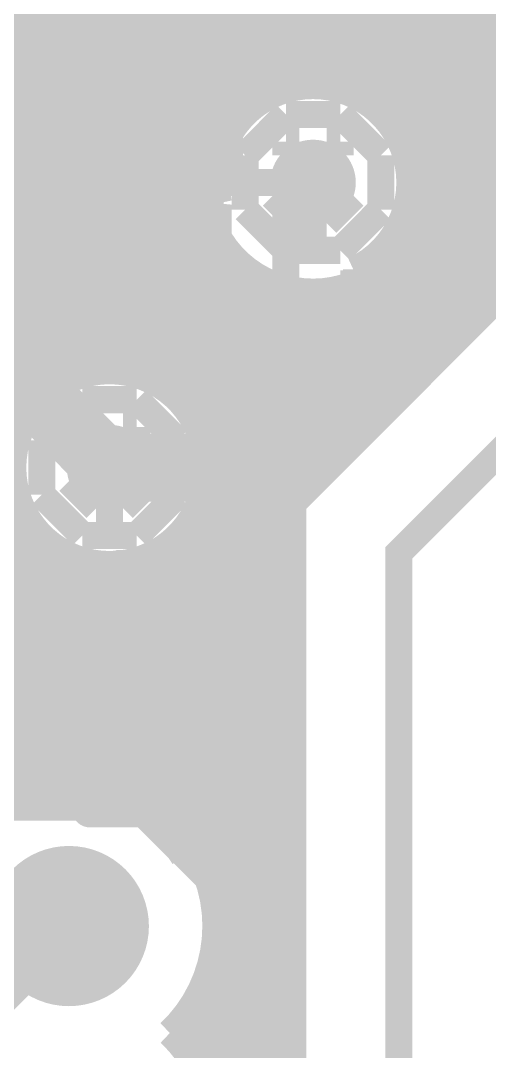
# Model space of a CAD drawing. Extents: x 980 to 1163, y 595 to 881.
# Drawn here: x 1047.82 to 1052.21, y 783.03 to 792.67 of the extents above; entities that cross this region are included whole.
import ezdxf

# ---------------------------------------------------------------- set-up
doc = ezdxf.new("R2010")
doc.units = 0
doc.header["$LTSCALE"] = 10
doc.header["$MEASUREMENT"] = 0
doc.layers.get('0').update_dxf_attribs({"linetype": 'CONTINUOUS'})
for name, color, linetype in [('22-304-2_BOT', 7, 'CONTINUOUS'), ('22-304-2_DRD', 7, 'CONTINUOUS'), ('22-304-2_DRL', 2, 'CONTINUOUS'), ('22-304-2_IN1', 4, 'CONTINUOUS'), ('22-304-2_IN2', 3, 'CONTINUOUS'), ('22-304-2_SMB', 5, 'CONTINUOUS'), ('22-304-2_SMT', 10, 'CONTINUOUS'), ('22-304-2_SSB', 12, 'CONTINUOUS'), ('22-304-2_TOP', 13, 'CONTINUOUS'), ('THRUHOLE_TAP', 7, 'CONTINUOUS')]:
    doc.layers.add(name, color=color, linetype=linetype)

# ---------------------------------------------------------------- blocks, each defined once
blk = doc.blocks.new('ROUND_21')
at = {"const_width": 0.7493}
blk.add_lwpolyline([(-0.37465, 0, 1), (0.37465, 0, 1)], format="xyb", close=True, dxfattribs=at)
blk = doc.blocks.new('ROUND_39')
at = {"const_width": 0.40005}
blk.add_lwpolyline([(-0.200024, 0, 1), (0.200024, 0, 1)], format="xyb", close=True, dxfattribs=at)
blk = doc.blocks.new('ROUND_84')
at = {"const_width": 0.44958}
blk.add_lwpolyline([(-0.22479, 0, 1), (0.22479, 0, 1)], format="xyb", close=True, dxfattribs=at)
blk = doc.blocks.new('ROUND_88')
at = {"const_width": 0.10033}
blk.add_lwpolyline([(-0.050164, 0, 1), (0.050164, 0, 1)], format="xyb", close=True, dxfattribs=at)
blk = doc.blocks.new('ROUND_42')
at = {"const_width": 0.40005}
blk.add_lwpolyline([(-0.200024, 0, 1), (0.200024, 0, 1)], format="xyb", close=True, dxfattribs=at)
blk = doc.blocks.new('ROUND_80')
at = {"const_width": 0.10033}
blk.add_lwpolyline([(-0.050164, 0, 1), (0.050164, 0, 1)], format="xyb", close=True, dxfattribs=at)

msp = doc.modelspace()

# ---------------------------------------------------------------- linework, layer by layer
at = {"layer": '22-304-2_BOT'}
for points, const_width in [([(1041.3249, 794.1168), (1041.3249, 793.1465), (1043.1893, 791.2822), (1047.6343, 791.2822), (1050.0473, 793.6952), (1092.4653, 793.6952), (1097.9263, 788.2342), (1097.9263, 766.8601), (1098.0152, 766.8601), (1101.2283, 766.8601), (1106.6893, 766.8601)], 1.27), ([(1050.5197, 792.5522), (1048.4496, 790.4795)], 0.254), ([(1050.5045, 792.5344), (1050.5045, 792.0619)], 0.254), ([(1091.9903, 792.5522), (1050.5197, 792.5522)], 0.254), ([(1050.7331, 792.5522), (1050.7331, 792.0442)], 0.254), ([(1050.9617, 792.5522), (1050.9617, 791.9654)], 0.254), ([(1051.1903, 792.5522), (1051.1903, 791.8029)], 0.254), ([(1051.4189, 792.5522), (1051.4189, 791.4346)], 0.254), ([(1051.6475, 792.5522), (1051.6475, 789.4534)], 0.254), ([(1051.8761, 792.5522), (1051.8761, 789.682)], 0.254), ([(1052.1047, 792.5522), (1052.1047, 789.9106)], 0.254), ([(1092.0665, 792.476), (1050.4435, 792.476)], 0.254), ([(1092.2951, 792.2474), (1050.2149, 792.2474)], 0.254), ([(1050.2759, 792.3058), (1050.2759, 792.0188)], 0.254), ([(1050.0473, 792.0772), (1050.0473, 791.907)], 0.254), ([(1050.2759, 792.0188), (1049.9863, 792.0188)], 0.254), ([(1092.5237, 792.0188), (1050.8347, 792.0188)], 0.254), ([(1049.8187, 791.8486), (1049.8187, 791.686)], 0.254), ([(1049.9076, 791.7902), (1049.7577, 791.7902)], 0.254), ([(1092.7523, 791.7902), (1051.203, 791.7902)], 0.254), ([(1049.7425, 791.5616), (1049.5291, 791.5616)], 0.254), ([(1049.5901, 791.62), (1049.5901, 785.524)], 0.254), ([(1092.9809, 791.5616), (1051.3655, 791.5616)], 0.254), ([(1049.3615, 791.3914), (1049.3615, 789.052)], 0.254), ([(1053.6033, 791.4092), (1050.9363, 788.7422)], 0.254), ([(1049.6637, 791.333), (1049.3005, 791.333)], 0.254), ([(1053.5271, 791.333), (1051.4443, 791.333)], 0.254), ([(1049.6485, 791.1044), (1049.0719, 791.1044)], 0.254), ([(1049.1329, 791.1628), (1049.1329, 789.2552)], 0.254), ([(1050.1743, 755.2142), (1050.1743, 778.9632), (1050.3013, 779.0902), (1050.3013, 790.9012), (1050.5553, 791.1552)], 0.254), ([(1053.2985, 791.1044), (1051.462, 791.1044)], 0.254), ([(1048.9043, 790.9342), (1048.9043, 789.3594)], 0.254), ([(1049.6663, 790.9012), (1049.6663, 785.4478)], 0.254), ([(1049.6663, 790.8758), (1048.8433, 790.8758)], 0.254), ([(1051.4189, 790.8758), (1051.4189, 789.2248)], 0.254), ([(1053.0699, 790.8758), (1051.4189, 790.8758)], 0.254), ([(1048.6757, 790.7056), (1048.6757, 789.3949)], 0.254), ([(1049.6663, 790.6472), (1048.6147, 790.6472)], 0.254), ([(1052.8413, 790.6472), (1051.3071, 790.6472)], 0.254), ([(1051.1903, 790.5075), (1051.1903, 788.9962)], 0.254), ([(1049.6663, 790.4186), (1048.3836, 790.4186)], 0.254), ([(1048.4471, 790.477), (1048.4471, 789.3721)], 0.254), ([(1052.6127, 790.4186), (1051.0861, 790.4186)], 0.254), ([(1050.9363, 790.3322), (1050.9363, 788.7422)], 0.254), ([(1050.9617, 790.3424), (1050.9617, 788.7676)], 0.254), ([(1048.2185, 790.2992), (1048.2185, 789.2857)], 0.254), ([(1047.7613, 790.1468), (1047.7613, 788.671)], 0.254), ([(1049.6663, 790.19), (1047.9695, 790.19)], 0.254), ([(1047.9899, 790.195), (1047.9899, 789.1105)], 0.254), ([(1052.3841, 790.19), (1050.9363, 790.19)], 0.254), ([(1049.6663, 789.9614), (1040.7763, 789.9614)], 0.254), ([(1052.1555, 789.9614), (1050.9363, 789.9614)], 0.254), ([(1049.6663, 789.7328), (1040.7763, 789.7328)], 0.254), ([(1051.9269, 789.7328), (1050.9363, 789.7328)], 0.254), ([(1049.6663, 789.5042), (1040.7763, 789.5042)], 0.254), ([(1051.6983, 789.5042), (1050.9363, 789.5042)], 0.254), ([(1048.1981, 789.2756), (1040.7763, 789.2756)], 0.254), ([(1049.6663, 789.2756), (1049.1024, 789.2756)], 0.254), ([(1051.4697, 789.2756), (1050.9363, 789.2756)], 0.254), ([(1047.934, 789.047), (1040.7763, 789.047)], 0.254), ([(1049.6663, 789.047), (1049.364, 789.047)], 0.254), ([(1051.2411, 789.047), (1050.9363, 789.047)], 0.254), ([(1047.8044, 788.8184), (1040.7763, 788.8184)], 0.254), ([(1049.6663, 788.8184), (1049.4961, 788.8184)], 0.254), ([(1051.0125, 788.8184), (1050.9363, 788.8184)], 0.254), ([(1047.7486, 788.5898), (1040.7763, 788.5898)], 0.254), ([(1049.6663, 788.5898), (1049.552, 788.5898)], 0.254), ([(1047.7511, 788.3612), (1040.7763, 788.3612)], 0.254), ([(1047.7613, 788.3053), (1047.7613, 785.9482)], 0.254), ([(1049.6663, 788.3612), (1049.5494, 788.3612)], 0.254), ([(1047.8146, 788.1326), (1040.7763, 788.1326)], 0.254), ([(1049.6663, 788.1326), (1049.4859, 788.1326)], 0.254), ([(1047.9543, 787.904), (1040.7763, 787.904)], 0.254), ([(1049.6663, 787.904), (1049.3437, 787.904)], 0.254), ([(1049.3615, 787.9243), (1049.3615, 785.7526)], 0.254), ([(1047.9899, 787.8659), (1047.9899, 785.9482)], 0.254), ([(1049.1329, 787.7185), (1049.1329, 785.905)], 0.254), ([(1048.2464, 787.6754), (1046.5268, 787.6754)], 0.254), ([(1048.2185, 787.6906), (1048.2185, 785.9482)], 0.254), ([(1048.4471, 787.6042), (1048.4471, 785.9482)], 0.254), ([(1048.9043, 787.6169), (1048.9043, 785.9482)], 0.254), ([(1049.6663, 787.6754), (1049.0541, 787.6754)], 0.254), ([(1048.6757, 787.5814), (1048.6757, 785.9482)], 0.254), ([(1049.6663, 787.4468), (1046.5268, 787.4468)], 0.254), ([(1049.6663, 787.2182), (1046.5268, 787.2182)], 0.254), ([(1049.6663, 786.9896), (1046.5268, 786.9896)], 0.254), ([(1049.6663, 786.761), (1046.5268, 786.761)], 0.254), ([(1049.6663, 786.5324), (1046.5268, 786.5324)], 0.254), ([(1049.6663, 786.3038), (1046.5268, 786.3038)], 0.254), ([(1049.6663, 786.0752), (1046.5268, 786.0752)], 0.254), ([(1048.9043, 785.9482), (1047.3803, 785.9482)], 0.254), ([(1049.6663, 785.8466), (1049.2472, 785.8466)], 0.254), ([(1049.3564, 785.7577), (1049.6663, 785.4478)], 0.254), ([(1049.6663, 785.618), (1049.4961, 785.618)], 0.254), ([(1036.7148, 781.1247), (1037.7308, 781.1247), (1039.5063, 782.9002), (1044.9673, 782.9002), (1047.3803, 785.3132), (1048.9043, 785.3132), (1049.6663, 784.5512), (1049.6663, 777.4392), (1041.0303, 768.8032), (1041.0303, 761.6912), (1040.2683, 760.9292), (1038.1093, 760.9292)], 0.254), ([(1036.7148, 780.477), (1037.9696, 780.477), (1039.2548, 781.7572), (1045.8309, 781.7572), (1048.2693, 784.2006)], 0.381)]:
    msp.add_lwpolyline(points, dxfattribs=dict(at, const_width=const_width))
at = {"layer": '22-304-2_BOT', "const_width": 0.254}
for points in [[(1046.8748, 792.4252, 0.324694), (1048.1016, 794.1168)], [(1050.5553, 792.0619, 0.414214), (1049.6485, 791.1552)], [(1051.462, 791.1552, 0.414214), (1050.5553, 792.0619)], [(1049.6485, 791.1552, 0.054341), (1049.6698, 790.9598)], [(1050.9363, 790.3322, 0.29222), (1051.462, 791.1552)], [(1049.6688, 790.9596, 0.023031), (1049.6661, 790.9012)], [(1049.6688, 790.9596, 0.023031), (1049.6661, 790.9012)], [(1047.6343, 790.1392, 0.198912), (1048.4425, 790.4739)], [(1047.6343, 790.1392, 0.198912), (1048.4425, 790.4739)], [(1048.6503, 789.3949, 0.414214), (1047.7435, 788.4882)], [(1049.557, 788.4882, 0.414214), (1048.6503, 789.3949)], [(1047.7435, 788.4882, 0.414214), (1048.6503, 787.5814)], [(1048.6503, 787.5814, 0.414214), (1049.557, 788.4882)], [(1049.3538, 785.7627, 0.198912), (1048.9043, 785.949)], [(1049.3538, 785.7627, 0.198912), (1048.9043, 785.949)]]:
    msp.add_lwpolyline(points, format="xyb", dxfattribs=at)
at = {"layer": '22-304-2_DRD', "const_width": 0.254}
for points in [[(1051.3579, 645.6919), (1051.3579, 787.6906), (1054.3602, 790.6903), (1093.1587, 790.6903), (1096.1584, 787.6906), (1096.1584, 730.6905), (1099.1582, 727.6907), (1143.1586, 727.6907), (1146.1583, 730.6905), (1146.1583, 819.6921), (1143.1586, 822.6918), (1121.66, 822.6918), (1113.659, 830.6903), (1113.659, 856.6897), (1105.658, 864.6907), (1041.8583, 864.6907), (1033.8598, 856.6897), (1033.8598, 830.6903), (1025.8588, 822.6918), (1004.3603, 822.6918), (1001.3605, 819.6921), (1001.3605, 758.6914), (1024.3602, 735.6917), (1024.3602, 645.6919)], [(1050.3013, 791.7902), (1049.9203, 791.4092)], [(1050.8093, 791.7902), (1050.3013, 791.7902)], [(1051.1903, 791.4092), (1050.8093, 791.7902)], [(1050.3013, 791.5362), (1050.3013, 791.4092)], [(1050.4283, 791.5362), (1050.3013, 791.5362)], [(1050.4283, 791.4092), (1050.4283, 791.5362)], [(1050.6823, 791.5362), (1050.6823, 791.4092)], [(1050.8093, 791.5362), (1050.6823, 791.5362)], [(1050.8093, 791.4092), (1050.8093, 791.5362)], [(1049.9203, 791.4092), (1049.9203, 790.9012)], [(1050.3013, 791.4092), (1050.4283, 791.4092)], [(1050.6823, 791.4092), (1050.8093, 791.4092)], [(1051.1903, 790.9012), (1051.1903, 791.4092)], [(1050.4283, 790.7742), (1050.1743, 791.0282)], [(1050.9363, 791.0282), (1050.6823, 790.7742)], [(1049.9203, 790.9012), (1050.3013, 790.5202)], [(1050.8093, 790.5202), (1051.1903, 790.9012)], [(1050.6823, 790.7742), (1050.4283, 790.7742)], [(1050.3013, 790.5202), (1050.8093, 790.5202)], [(1048.3963, 789.1232), (1048.0153, 788.7422)], [(1048.9043, 789.1232), (1048.3963, 789.1232)], [(1049.2853, 788.7422), (1048.9043, 789.1232)], [(1048.3963, 788.8692), (1048.3963, 788.7422)], [(1048.5233, 788.8692), (1048.3963, 788.8692)], [(1048.5233, 788.7422), (1048.5233, 788.8692)], [(1048.7773, 788.8692), (1048.7773, 788.7422)], [(1048.9043, 788.8692), (1048.7773, 788.8692)], [(1048.9043, 788.7422), (1048.9043, 788.8692)], [(1048.0153, 788.7422), (1048.0153, 788.2342)], [(1048.3963, 788.7422), (1048.5233, 788.7422)], [(1048.7773, 788.7422), (1048.9043, 788.7422)], [(1049.2853, 788.2342), (1049.2853, 788.7422)], [(1048.5233, 788.1072), (1048.2693, 788.3612)], [(1049.0313, 788.3612), (1048.7773, 788.1072)], [(1048.0153, 788.2342), (1048.3963, 787.8532)], [(1048.9043, 787.8532), (1049.2853, 788.2342)], [(1048.7773, 788.1072), (1048.5233, 788.1072)], [(1048.3963, 787.8532), (1048.9043, 787.8532)], [(1048.2693, 784.8356), (1048.2693, 783.5656)], [(1048.9043, 784.2006), (1047.6343, 784.2006)]]:
    msp.add_lwpolyline(points, dxfattribs=at)
at = {"layer": '22-304-2_DRL', "const_width": 0.254}
msp.add_lwpolyline([(1051.3579, 645.6919), (1051.3579, 787.6906), (1054.3602, 790.6903), (1093.1587, 790.6903), (1096.1584, 787.6906), (1096.1584, 730.6905), (1099.1582, 727.6907), (1143.1586, 727.6907), (1146.1583, 730.6905), (1146.1583, 819.6921), (1143.1586, 822.6918), (1121.66, 822.6918), (1113.659, 830.6903), (1113.659, 856.6897), (1105.658, 864.6907), (1041.8583, 864.6907), (1033.8598, 856.6897), (1033.8598, 830.6903), (1025.8588, 822.6918), (1004.3603, 822.6918), (1001.3605, 819.6921), (1001.3605, 758.6914), (1024.3602, 735.6917), (1024.3602, 645.6919)], dxfattribs=at)
at = {"layer": '22-304-2_IN1'}
for points, const_width in [([(1049.2599, 809.0393), (1049.2599, 792.6766)], 0.254), ([(1049.0313, 808.8564), (1049.0313, 792.448)], 0.254), ([(1048.8027, 808.7421), (1048.8027, 792.2194)], 0.254), ([(1048.1169, 808.6812), (1048.1169, 791.5336)], 0.254), ([(1048.3455, 808.6608), (1048.3455, 791.7622)], 0.254), ([(1048.5741, 808.6786), (1048.5741, 791.9908)], 0.254), ([(1138.4393, 782.7732), (1138.4393, 786.2022), (1137.8043, 786.8372), (1131.9623, 786.8372), (1124.3423, 794.4572), (1101.3553, 794.4572), (1101.2283, 794.5842), (1096.1483, 794.5842), (1095.6403, 794.0762), (1051.8253, 794.0762), (1046.1103, 788.3612), (1046.1103, 772.4862), (1046.8723, 771.7242)], 0.635), ([(1050.6823, 794.099), (1045.5337, 788.953)], 0.254), ([(1047.8883, 793.2684), (1047.8883, 791.305)], 0.254), ([(1032.3943, 772.3592), (1042.6813, 772.3592), (1044.4593, 770.5812), (1048.6503, 770.5812), (1050.1743, 772.1052), (1050.1743, 788.4882), (1054.4923, 792.8062), (1093.4813, 792.8062), (1097.2913, 788.9962), (1097.2913, 777.0582), (1099.1963, 775.1532), (1102.2443, 775.1532), (1102.2443, 775.0262)], 0.635), ([(1049.1837, 792.603), (1047.2583, 792.603)], 0.254), ([(1048.9551, 792.3744), (1046.6818, 792.3744)], 0.254), ([(1048.7265, 792.1458), (1030.0524, 792.1458)], 0.254), ([(1048.4979, 791.9172), (1029.1558, 791.9172)], 0.254), ([(1048.2693, 791.6886), (1029.1558, 791.6886)], 0.254), ([(1048.0407, 791.46), (1029.1558, 791.46)], 0.254), ([(1047.8121, 791.2314), (1029.1558, 791.2314)], 0.254), ([(1032.3943, 772.3592), (1042.6813, 772.3592), (1044.4593, 770.5812), (1048.6503, 770.5812), (1050.1743, 772.1052), (1050.1743, 788.4882), (1048.6503, 788.4882)], 0.635)]:
    msp.add_lwpolyline(points, dxfattribs=dict(at, const_width=const_width))
at = {"layer": '22-304-2_IN1', "const_width": 0.254}
msp.add_lwpolyline([(1046.3236, 792.3388, 0.414214), (1048.1016, 794.1168)], format="xyb", dxfattribs=at)
at = {"layer": '22-304-2_IN2', "const_width": 0.254}
for points in [[(1049.3615, 808.9479), (1049.3615, 789.2273)], [(1051.1903, 808.8234), (1051.1903, 791.9603)], [(1051.4189, 808.8945), (1051.4189, 791.7089)], [(1049.1329, 808.7802), (1049.1329, 789.3924)], [(1049.5901, 808.765), (1049.5901, 791.5031)], [(1051.6475, 808.7294), (1051.6475, 789.4534)], [(1048.9043, 808.6558), (1048.9043, 789.4813)], [(1049.8187, 808.6456), (1049.8187, 791.8689)], [(1050.9617, 808.6812), (1050.9617, 792.0975)], [(1051.8761, 808.6227), (1051.8761, 789.682)], [(1048.4471, 808.544), (1048.4471, 789.494)], [(1048.6757, 808.5796), (1048.6757, 789.5143)], [(1050.0473, 808.5745), (1050.0473, 792.0467)], [(1050.2759, 808.544), (1050.2759, 792.1432)], [(1050.5045, 808.5491), (1050.5045, 792.1788)], [(1050.7331, 808.5948), (1050.7331, 792.1661)], [(1052.1047, 808.5618), (1052.1047, 789.9106)], [(1048.2185, 794.0177), (1048.2185, 789.4178)], [(1047.9899, 793.2075), (1047.9899, 789.273)], [(1047.7613, 792.8773), (1047.7613, 789.0012)], [(1092.3052, 792.7046), (1047.5911, 792.7046)], [(1092.5338, 792.476), (1047.2761, 792.476)], [(1092.7624, 792.2474), (1046.6487, 792.2474)], [(1050.0015, 792.0188), (1030.0651, 792.0188)], [(1092.991, 792.0188), (1051.109, 792.0188)], [(1049.7475, 791.7902), (1023.0013, 791.7902)], [(1093.2196, 791.7902), (1051.3604, 791.7902)], [(1049.6129, 791.5616), (1022.7727, 791.5616)], [(1093.4482, 791.5616), (1051.4976, 791.5616)], [(1053.6033, 791.4092), (1050.1743, 787.9802)], [(1049.5443, 791.333), (1022.5441, 791.333)], [(1053.5271, 791.333), (1051.5662, 791.333)], [(1049.5291, 791.1044), (1022.3155, 791.1044)], [(1053.2985, 791.1044), (1051.5789, 791.1044)], [(1049.5672, 790.8758), (1022.0869, 790.8758)], [(1049.5901, 790.8072), (1049.5901, 788.8996)], [(1053.0699, 790.8758), (1051.5433, 790.8758)], [(1049.6637, 790.6472), (1021.8583, 790.6472)], [(1051.4189, 790.6014), (1051.4189, 789.2248)], [(1052.8413, 790.6472), (1051.4468, 790.6472)], [(1049.8415, 790.4186), (1021.5485, 790.4186)], [(1049.8187, 790.4414), (1049.8187, 756.1768)], [(1052.6127, 790.4186), (1051.269, 790.4186)], [(1051.1903, 790.3474), (1051.1903, 788.9962)], [(1050.0473, 790.2636), (1050.0473, 756.2327)], [(1050.9617, 790.2128), (1050.9617, 788.7676)], [(1050.2073, 790.19), (1012.7016, 790.19)], [(1050.2759, 790.1671), (1050.2759, 788.0818)], [(1050.5045, 790.129), (1050.5045, 788.3104)], [(1050.7331, 790.1442), (1050.7331, 788.539)], [(1052.3841, 790.19), (1050.9032, 790.19)], [(1052.1555, 789.9614), (1012.7016, 789.9614)], [(1051.9269, 789.7328), (1012.7016, 789.7328)], [(1048.5055, 789.5042), (1012.7016, 789.5042)], [(1051.6983, 789.5042), (1048.795, 789.5042)], [(1047.9924, 789.2756), (1012.7016, 789.2756)], [(1051.4697, 789.2756), (1049.3081, 789.2756)], [(1047.7892, 789.047), (1013.3341, 789.047)], [(1051.2411, 789.047), (1049.5113, 789.047)], [(1051.0125, 788.8184), (1049.6205, 788.8184)], [(1050.7839, 788.5898), (1049.6713, 788.5898)], [(1050.5553, 788.3612), (1049.6688, 788.3612)], [(1050.3267, 788.1326), (1049.6129, 788.1326)], [(1049.5901, 788.0767), (1049.5901, 784.5867)], [(1047.807, 787.904), (1013.6795, 787.904)], [(1047.7613, 787.9751), (1047.7613, 785.4783)], [(1050.1743, 787.904), (1049.4935, 787.904)], [(1050.1743, 787.9802), (1050.1743, 756.2403)], [(1047.9899, 787.7033), (1047.9899, 785.5468)], [(1049.3615, 787.749), (1049.3615, 785.0363)], [(1048.0229, 787.6754), (1024.9952, 787.6754)], [(1050.1743, 787.6754), (1049.2751, 787.6754)], [(1048.2185, 787.556), (1048.2185, 785.5748)], [(1049.1329, 787.5814), (1049.1329, 785.2725)], [(1050.1743, 787.4468), (1025.361, 787.4468)], [(1048.4471, 787.4823), (1048.4471, 785.5646)], [(1048.6757, 787.462), (1048.6757, 785.5138)], [(1048.9043, 787.4925), (1048.9043, 785.4198)], [(1050.1743, 787.2182), (1025.5388, 787.2182)], [(1050.1743, 786.9896), (1025.6353, 786.9896)], [(1050.1743, 786.761), (1033.3137, 786.761)], [(1050.1743, 786.5324), (1033.6414, 786.5324)], [(1050.1743, 786.3038), (1033.8065, 786.3038)], [(1050.1743, 786.0752), (1033.8954, 786.0752)], [(1050.1743, 785.8466), (1033.9284, 785.8466)], [(1050.1743, 785.618), (1033.9081, 785.618)], [(1050.1743, 785.3894), (1048.9627, 785.3894)], [(1050.1743, 785.1608), (1049.2548, 785.1608)], [(1050.1743, 784.9322), (1049.4351, 784.9322)], [(1050.1743, 784.7036), (1049.5494, 784.7036)], [(1050.1743, 784.475), (1049.618, 784.475)], [(1050.1743, 784.2464), (1049.6434, 784.2464)], [(1050.1743, 784.0178), (1049.6332, 784.0178)], [(1050.1743, 783.7892), (1049.5824, 783.7892)], [(1049.5901, 783.8146), (1049.5901, 782.5852)], [(1050.1743, 783.5606), (1049.4859, 783.5606)], [(1049.3615, 783.3624), (1049.3615, 783.0373)], [(1050.1743, 783.332), (1049.3361, 783.332)], [(1050.1743, 783.1034), (1049.3081, 783.1034)]]:
    msp.add_lwpolyline(points, dxfattribs=at)
for points in [[(1046.3236, 792.2194, 0.414214), (1048.221, 794.1168)], [(1050.5553, 792.1813, 0.414214), (1049.5291, 791.1552)], [(1051.5814, 791.1552, 0.414214), (1050.5553, 792.1813)], [(1049.5291, 791.1552, 0.414214), (1050.5553, 790.129)], [(1050.5553, 790.129, 0.414214), (1051.5814, 791.1552)], [(1048.6503, 789.5143, 0.414214), (1047.6241, 788.4882)], [(1049.6764, 788.4882, 0.414214), (1048.6503, 789.5143)], [(1047.6241, 788.4882, 0.414214), (1048.6503, 787.462)], [(1048.6503, 787.462, 0.414214), (1049.6764, 788.4882)], [(1048.2693, 785.5773, 0.414214), (1046.8926, 784.2006)], [(1049.6459, 784.2006, 0.414214), (1048.2693, 785.5773)], [(1049.2141, 783.1999, 0.206385), (1049.6456, 784.2006)], [(1049.6459, 782.2017, 0.206055), (1049.2156, 783.2015)]]:
    msp.add_lwpolyline(points, format="xyb", dxfattribs=at)
at = {"layer": '22-304-2_SSB', "const_width": 0.1524}
for points in [[(1037.8248, 796.2148), (1039.425, 796.2148), (1039.425, 797.0149), (1037.8248, 797.0149), (1037.8248, 802.1153), (1049.8237, 802.1153), (1049.8237, 797.0149), (1048.2235, 797.0149), (1048.2235, 796.2148), (1049.8237, 796.2148), (1049.8237, 791.1171), (1037.8248, 791.1171), (1037.8248, 796.2148)], [(1048.5664, 787.5814), (1048.5664, 787.2258), (1048.7341, 787.1674), (1048.9043, 787.1674), (1049.0744, 787.2258), (1049.0744, 787.5814), (1048.9043, 787.6423), (1048.7341, 787.6423), (1048.0584, 787.4036)], [(1049.0744, 786.8041), (1049.0744, 786.5654)], [(1048.3963, 786.3876), (1048.2261, 786.3876), (1048.0584, 786.4485), (1048.0584, 786.6848), (1048.2261, 786.7432), (1049.0744, 786.7432)], [(1049.27, 785.5011), (1049.27, 785.7018), (1049.1811, 785.4884), (1048.9703, 785.7018), (1046.6691, 785.7018), (1046.6691, 785.4021), (1048.9703, 785.4021), (1049.1811, 785.4884)], [(1046.6691, 785.7018), (1046.6691, 785.8008), (1048.9703, 785.8008), (1048.9703, 785.7018)], [(1048.9703, 785.8008), (1049.27, 785.8008), (1050.2682, 785.8008), (1050.2682, 776.0015), (1049.27, 776.0015), (1049.27, 776.1006), (1049.27, 776.3012)], [(1049.27, 785.8008), (1049.27, 785.7018)], [(1048.3683, 785.4021), (1048.3683, 785.3005)], [(1048.4699, 785.2014), (1048.9703, 785.2014)]]:
    msp.add_lwpolyline(points, dxfattribs=at)
for points in [[(1046.4989, 792.3007, 0.414214), (1048.414, 794.2159)], [(1046.4989, 792.6182, 0.414214), (1048.0965, 794.2159)], [(1048.9703, 785.2014, 0.414214), (1049.27, 785.5011)], [(1048.3683, 785.3005, 0.414214), (1048.4699, 785.1989)], [(1048.2693, 784.5029, 0.414214), (1047.9695, 784.2032)], [(1048.569, 784.2032, 0.414214), (1048.2693, 784.5029)], [(1047.9695, 784.2032, 0.414214), (1048.2693, 783.9035)], [(1048.2693, 783.9009, 0.414214), (1048.5715, 784.2032)]]:
    msp.add_lwpolyline(points, format="xyb", dxfattribs=at)
at = {"layer": '22-304-2_TOP'}
for points, const_width in [([(1007.6293, 776.4308), (1007.6293, 778.5822), (1024.6473, 795.6002), (1031.7593, 795.6002), (1035.1883, 792.1712), (1048.0153, 792.1712), (1049.1583, 793.3142), (1094.7513, 793.3142), (1098.5613, 789.5042), (1098.5613, 777.3122), (1102.1173, 773.7562), (1110.1183, 773.7562), (1111.6423, 772.2322), (1137.0905, 772.2322), (1139.8896, 775.0312)], 0.762), ([(1048.6503, 788.4882), (1046.8723, 790.2662), (1033.6643, 790.2662), (1030.9973, 792.9332), (1030.9973, 793.3142), (1030.2353, 794.0762), (1028.3303, 794.0762)], 0.635), ([(1050.5553, 791.1552), (1034.6803, 791.1552), (1031.8863, 793.9492)], 0.254), ([(1021.7263, 764.8662), (1042.8083, 764.8662), (1050.1743, 772.2322), (1050.1743, 788.2342), (1053.9843, 792.0442), (1094.1163, 792.0442), (1097.2913, 788.8692), (1097.2913, 769.5652), (1100.9743, 765.8822), (1119.7703, 765.8822), (1121.1673, 764.4852)], 0.635), ([(1046.5294, 789.4407), (1047.7994, 788.1707)], 0.254), ([(1047.7613, 788.2088), (1047.7613, 785.3513)], 0.254), ([(1047.8146, 788.1326), (1042.5517, 788.1326)], 0.254), ([(1047.9543, 787.904), (1042.7803, 787.904)], 0.254), ([(1049.3488, 787.909), (1049.3488, 784.8458)], 0.254), ([(1049.3615, 787.9243), (1049.3615, 784.8229)], 0.254), ([(1047.9899, 787.8659), (1047.9899, 785.4249)], 0.254), ([(1049.1329, 787.7185), (1049.1329, 785.115)], 0.254), ([(1048.2464, 787.6754), (1043.0089, 787.6754)], 0.254), ([(1048.2185, 787.6906), (1048.2185, 785.4554)], 0.254), ([(1048.4471, 787.6042), (1048.4471, 785.4452)], 0.254), ([(1048.9043, 787.6169), (1048.9043, 785.2852)], 0.254), ([(1049.3488, 787.6754), (1049.0541, 787.6754)], 0.254), ([(1048.6757, 787.5814), (1048.6757, 785.3894)], 0.254), ([(1049.3488, 787.4468), (1043.2375, 787.4468)], 0.254), ([(1049.3488, 787.2182), (1043.4661, 787.2182)], 0.254), ([(1049.3488, 786.9896), (1043.6947, 786.9896)], 0.254), ([(1049.3488, 786.761), (1043.9233, 786.761)], 0.254), ([(1049.3488, 786.5324), (1044.1519, 786.5324)], 0.254), ([(1049.3488, 786.3038), (1044.3805, 786.3038)], 0.254), ([(1049.3488, 786.0752), (1044.6091, 786.0752)], 0.254), ([(1049.3488, 785.8466), (1044.8377, 785.8466)], 0.254), ([(1049.3488, 785.618), (1045.0663, 785.618)], 0.254), ([(1047.8603, 785.3894), (1045.2949, 785.3894)], 0.254), ([(1049.3488, 785.3894), (1048.6782, 785.3894)], 0.254), ([(1049.3488, 785.1608), (1049.0795, 785.1608)], 0.254), ([(1049.3488, 784.9322), (1049.2903, 784.9322)], 0.254)]:
    msp.add_lwpolyline(points, dxfattribs=dict(at, const_width=const_width))
at = {"layer": '22-304-2_TOP', "const_width": 0.254}
for points in [[(1047.7994, 788.1707, 0.313083), (1048.6503, 787.5788)], [(1048.6503, 787.5814, 0.223243), (1049.3483, 787.9094)], [(1048.2693, 785.4579, 0.414214), (1047.012, 784.2006)], [(1049.3488, 784.8458, 0.26391), (1048.2693, 785.4582)]]:
    msp.add_lwpolyline(points, format="xyb", dxfattribs=at)

# ---------------------------------------------------------------- block references
at = {"layer": '22-304-2_BOT'}
for name, p in [('ROUND_39', (1050.5553, 791.1552)), ('ROUND_39', (1048.6503, 788.4882)), ('ROUND_21', (1048.2693, 784.2006))]:
    msp.add_blockref(name, p, dxfattribs=at)
at = {"layer": '22-304-2_DRL'}
for name, p in [('ROUND_88', (1050.5553, 791.1552)), ('ROUND_88', (1048.6503, 788.4882)), ('ROUND_84', (1048.2693, 784.2006))]:
    msp.add_blockref(name, p, dxfattribs=at)
at = {"layer": '22-304-2_IN1'}
for name, p in [('ROUND_42', (1050.5553, 791.1552)), ('ROUND_39', (1048.6503, 788.4882)), ('ROUND_21', (1048.2693, 784.2006))]:
    msp.add_blockref(name, p, dxfattribs=at)
at = {"layer": '22-304-2_IN2'}
for name, p in [('ROUND_42', (1050.5553, 791.1552)), ('ROUND_39', (1048.6503, 788.4882)), ('ROUND_21', (1048.2693, 784.2006))]:
    msp.add_blockref(name, p, dxfattribs=at)
at = {"layer": '22-304-2_SMB'}
msp.add_blockref('ROUND_21', (1048.2693, 784.2006), dxfattribs=at)
at = {"layer": '22-304-2_SMT'}
msp.add_blockref('ROUND_21', (1048.2693, 784.2006), dxfattribs=at)
at = {"layer": '22-304-2_TOP'}
for name, p in [('ROUND_39', (1050.5553, 791.1552)), ('ROUND_39', (1048.6503, 788.4882)), ('ROUND_21', (1048.2693, 784.2006))]:
    msp.add_blockref(name, p, dxfattribs=at)
at = {"layer": 'THRUHOLE_TAP'}
for name, p in [('ROUND_80', (1050.5553, 791.1552)), ('ROUND_80', (1048.6503, 788.4882)), ('ROUND_84', (1048.2693, 784.2006))]:
    msp.add_blockref(name, p, dxfattribs=at)

doc.saveas('drawing.dxf')
